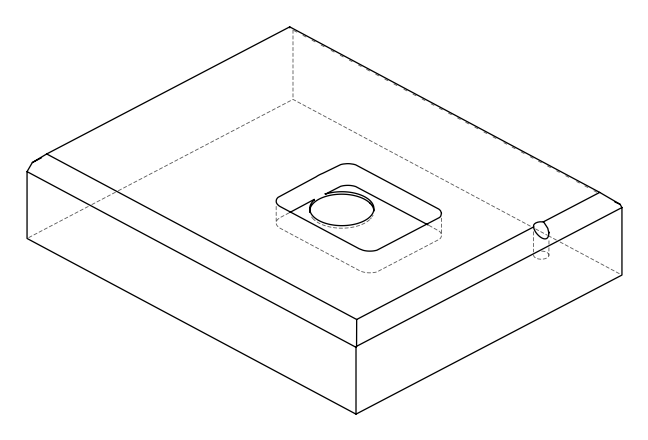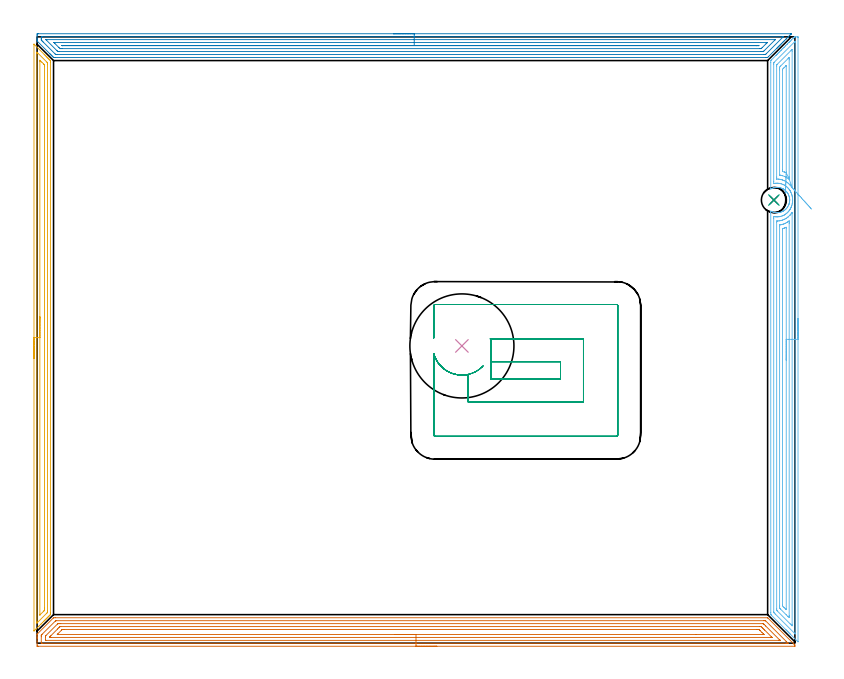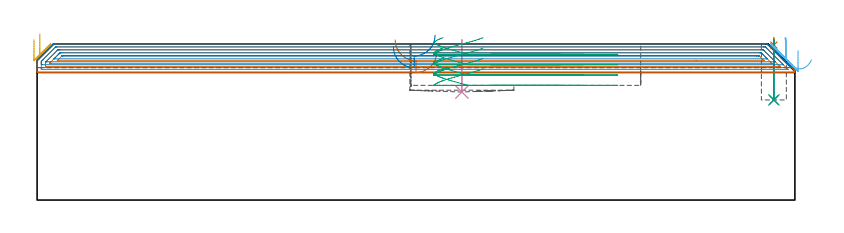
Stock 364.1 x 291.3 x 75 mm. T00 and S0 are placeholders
(PLAN: 9 operations, 5 tool changes, 52.8 min)
(1 SPOT_DRILL | STEP1POCKET | NXT0321_9005460120000 | 0.03 min | 1 mm3)
(2 DRILL_BLIND_HOLE_INTO_CENTER | STEP1POCKET | UGT0301_198 | 0.12 min | 1232 mm3)
(3 DRILL_TO_ENLARGE_BLIND_HOLE | STEP1POCKET | UGT0301_373 | 0.12 min | 1800 mm3)
(4 INDEXABLE_INSERT_DRILL_BLIND_HOLE_FROM_SOLID | STEP1POCKET_1 | NXT0302_038 | 0.1 min | 44193 mm3)
(5 AREA_MILL | FG_CHAMFER_SURFACE | UGT0205_001 | 6.81 min | 9037 mm3)
(6 AREA_MILL_1 | FG_CHAMFER_SURFACE_1 | UGT0205_001 | 11.42 min | 24630 mm3)
(7 AREA_MILL_2 | FG_CHAMFER_SURFACE_2 | UGT0205_001 | 14.53 min | 33072 mm3)
(8 AREA_MILL_3 | FG_CHAMFER_SURFACE_3 | UGT0205_001 | 14.32 min | 22795 mm3)
(9 MILL_RECTANGULAR_POCKET | POCKET_RECTANGULAR_STRAIGHT | UGT0201_105 | Follow Part, ap 5.5, ae 75% | 5.35 min | 146139 mm3)
(TOOL NXT0321_9005460120000 | NC Spot Drill, 142deg, 12mm, Carbide, Uncoated | D12 PA142 FL30 Z2)
(TOOL UGT0301_198 | Twist Drill 7.9 mm | D7.9 PA118 FL73 Z2)
(TOOL UGT0301_373 | Twist Drill Flat Bottom 12 mm | D12 PA180 FL101 Z2)
(TOOL NXT0302_038 | Index. Insert Drill 50mm [880-D5000L50-04] | D50 PA176 FL200 Z2)
(TOOL UGT0205_001 | Chamfer Mill 20 x 3 x 45 deg. | D20 FL50 Z2)
(TOOL UGT0201_105 | End Mill 22 mm | D22 FL25 Z2)
(OP 1 SPOT_DRILL)
G17 G21 G94 G90
T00 M6
G54
G17 G0 G90 X354. Y212.9 S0 M3
G43 Z85. H0
G94 G81 G98 Z74.475 F250. R78.
G80
M5
M2
(OP 2 DRILL_BLIND_HOLE_INTO_CENTER)
G17 G21 G94 G90
T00 M6
G54
G17 G0 G90 X354. Y212.9 S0 M3
G43 Z85. H0
G94 G81 G98 Z48.1 F250. R77.
G80
M5
M2
(OP 3 DRILL_TO_ENLARGE_BLIND_HOLE)
G17 G21 G94 G90
T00 M6
G54
G17 G0 G90 X354. Y212.9 S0 M3
G43 Z85. H0
G94 G81 G98 Z48.1 F250. R77.
G80
M5
M2
(OP 4 INDEXABLE_INSERT_DRILL_BLIND_HOLE_FROM_SOLID)
G17 G21 G94 G90
T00 M6
G54
G17 G0 G90 X204.1 Y142.8 S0 M3
G43 Z85. H1
G94 G81 G98 Z51.9 F250. R77.
G80
M5
M2
(OP 5 AREA_MILL)
G17 G21 G94 G90
T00 M6
G54
G17 G0 G90 X-1.5 Y136.8 S1061 M3
G43 Z85. H0
Z77.1
G94 G1 Y136.838 Z76.228 F250.
Y136.952 Z75.363
Y137.141 Z74.512
Y137.403 Z73.68
Y137.737 Z72.874
Y138.14 Z72.1
Y138.608 Z71.364
Y139.14 Z70.672
Y139.729 Z70.029
Y140.372 Z69.44
Y141.064 Z68.908
Y141.8 Z68.44
Y142.574 Z68.037
Y143.38 Z67.703
Y144.212 Z67.441
Y145.063 Z67.252
Y145.928 Z67.138
Y146.8 Z67.1
Y287.768
X-1.494 Y287.783 Z67.104
X-1.47 Y287.768 Z67.128
X-1.394 Y287.694 Z67.205
X-1.378 Y287.678 Z67.221
X3.412 Y282.888 Z72.012
X3.77 Y282.532 Z72.366
X4.252 Y282.048 Z72.852
X4.494 Y281.807 Z73.092
X4.65 Y281.653 Z73.245
X4.801 Y281.5 Z73.398
X4.941 Y281.36 Z73.539
X5.09 Y281.212 Z73.685
X5.234 Y281.067 Z73.832
X5.388 Y280.913 Z73.986
X5.53 Y280.772 Z74.125
X5.667 Y280.634 Z74.265
X5.835 Y280.466 Z74.433
X5.97 Y280.332 Z74.566
X6.097 Y280.204 Z74.695
X6.281 Y280.019 Z74.879
X6.395 Y279.904 Z74.991
X6.4 Y279.125 Z75.
Y14.475
X6.395 Y13.696 Z74.991
X6.281 Y13.581 Z74.879
X6.097 Y13.396 Z74.695
X5.97 Y13.268 Z74.566
X5.835 Y13.134 Z74.433
X5.667 Y12.966 Z74.265
X5.53 Y12.828 Z74.125
X5.388 Y12.687 Z73.986
X5.234 Y12.533 Z73.832
X5.09 Y12.388 Z73.685
X4.941 Y12.24 Z73.539
X4.801 Y12.1 Z73.398
X4.65 Y11.947 Z73.245
X4.494 Y11.793 Z73.092
X4.368 Y11.667 Z72.965
X4.21 Y11.507 Z72.805
X4.047 Y11.346 Z72.645
X3.935 Y11.234 Z72.532
X3.77 Y11.067 Z72.364
X3.6 Y10.899 Z72.198
X3.33 Y10.629 Z71.928
X3.153 Y10.452 Z71.75
X2.581 Y9.881 Z71.181
X1.863 Y9.163 Z70.463
X0.917 Y8.216 Z69.516
X-0.424 Y6.875 Z68.175
X-1.319 Y5.981 Z67.281
X-1.493 Y5.819 Z67.106
X-1.5 Y5.991 Z67.1
Y146.8
X-0.086 Z68.514
X-0.085 Y283.489 Z68.515
X-0.084 Y283.595 Z68.516
X-0.079 Y283.872 Z68.521
X-0.075 Y283.914 Z68.525
X-0.035 Y283.88 Z68.565
X0.008 Y283.839 Z68.608
X0.255 Y283.595 Z68.855
X4.724 Y279.125 Z73.324
X4.899 Y278.944 Z73.499
X4.961 Y278.878 Z73.561
X4.979 Y278.849 Z73.579
X4.981 Y278.828 Z73.581
X4.983 Y278.731 Z73.583
X4.986 Y278.337 Z73.586
Y278.231
X4.985 Y15.369 Z73.585
X4.982 Y14.975 Z73.582
X4.979 Y14.779 Z73.579
X4.975 Y14.737 Z73.575
X4.953 Y14.71 Z73.553
X4.907 Y14.661 Z73.507
X4.725 Y14.475 Z73.325
X0.125 Y9.875 Z68.725
X0.029 Y9.782 Z68.629
X-0.063 Y9.694 Z68.537
X-0.077 Y9.683 Z68.523
X-0.079 Y9.739 Z68.521
X-0.084 Y9.897 Z68.516
X-0.085 Y10.005 Z68.515
X-0.086 Y10.56 Z68.514
Y146.8
X1.328 Z69.928
X1.329 Y279.37 Z69.929
X1.331 Y280.019 Z69.931
X1.332 Y280.053 Z69.932
Y280.056
X1.378 Y280.019 Z69.978
X1.57 Y279.83 Z70.17
X2.276 Y279.125 Z70.876
X3.17 Y278.231 Z71.77
X3.33 Y278.069 Z71.93
X3.508 Y277.884 Z72.108
X3.551 Y277.838 Z72.151
X3.565 Y277.802 Z72.165
X3.567 Y277.745 Z72.167
X3.57 Y277.582 Z72.17
X3.571 Y277.337 Z72.171
Y277.091
Y16.912
X3.57 Y16.263 Z72.17
X3.568 Y16.021 Z72.168
X3.564 Y15.778 Z72.164
X3.33 Y15.532 Z71.93
X3.25 Y15.45 Z71.85
X1.381 Y13.581 Z69.981
X1.359 Y13.564 Z69.959
X1.335 Y13.547 Z69.935
X1.332 Y13.581 Z69.932
X1.33 Y13.617 Z69.93
X1.329 Y13.826 Z69.929
X1.328 Y146.8 Z69.928
Y147.672 Z69.966
Y148.536 Z70.08
Y149.388 Z70.269
Y150.22 Z70.531
Y151.026 Z70.865
Y151.8 Z71.268
Y152.536 Z71.737
Y153.228 Z72.268
Y153.871 Z72.857
Y154.46 Z73.501
Y154.991 Z74.193
Y155.46 Z74.928
Y155.863 Z75.702
Y156.197 Z76.508
Y156.459 Z77.34
Y156.648 Z78.192
Y156.762 Z79.057
Y156.8 Z79.928
G0 Z85.
M5
M2
(OP 6 AREA_MILL_1)
G17 G21 G94 G90
T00 M6
G54
G17 G0 G90 X365.6 Y155.95 S1061 M3
G43 Z85. H0
Z71.9
G94 G1 Y155.912 Z71.028 F250.
Y155.798 Z70.164
Y155.609 Z69.312
Y155.347 Z68.48
Y155.013 Z67.674
Y154.61 Z66.9
Y154.142 Z66.164
Y153.61 Z65.472
Y153.021 Z64.829
Y152.378 Z64.24
Y151.686 Z63.708
Y150.95 Z63.24
Y150.176 Z62.837
Y149.37 Z62.503
Y148.538 Z62.241
Y147.687 Z62.052
Y146.822 Z61.938
Y145.95 Z61.9
Y0.772
X365.593 Y0.619 Z61.906
X365.428 Y0.772 Z62.071
X365.409 Y0.79 Z62.09
X361.856 Y4.346 Z65.642
X361.684 Y4.516 Z65.81
X361.518 Y4.684 Z65.98
X361.41 Y4.792 Z66.088
X361.245 Y4.956 Z66.25
X361.086 Y5.116 Z66.412
X360.963 Y5.239 Z66.535
X360.806 Y5.395 Z66.689
X360.654 Y5.548 Z66.844
X360.517 Y5.686 Z66.981
X360.367 Y5.835 Z67.129
X360.222 Y5.981 Z67.276
X360.07 Y6.132 Z67.427
X359.928 Y6.274 Z67.568
X359.79 Y6.413 Z67.707
X359.624 Y6.579 Z67.874
X352.659 Y13.551 Z74.841
X352.543 Y13.678 Z74.957
X352.523 Y13.701 Z74.977
X352.51 Y13.731 Z74.99
X352.507 Y14.603 Z74.992
X352.5 Y206.701 Z75.
X352.507 Y207.575 Z74.993
X352.978 Y207.347 Z74.522
X353.184 Y207.26 Z74.316
X353.617 Y207.108 Z73.883
X354.057 Y206.983 Z73.443
X354.492 Y206.894 Z73.008
X354.93 Y206.836 Z72.57
X355.367 Y206.811 Z72.133
X355.803 Y206.818 Z71.697
X356.241 Y206.855 Z71.259
X356.677 Y206.924 Z70.823
X357.116 Y207.028 Z70.384
X357.55 Y207.158 Z69.95
X357.991 Y207.343 Z69.509
X358.436 Y207.556 Z69.064
X358.498 Y207.595 Z69.002
X358.743 Y207.751 Z68.752
X358.872 Y207.832 Z68.625
X359.296 Y208.138 Z68.202
X359.664 Y208.448 Z67.836
X359.723 Y208.507 Z67.777
X359.922 Y208.709 Z67.576
X360.169 Y208.984 Z67.329
X360.446 Y209.341 Z67.052
X360.728 Y209.782 Z66.769
X360.982 Y210.234 Z66.516
X361.001 Y210.275 Z66.496
X361.042 Y210.361 Z66.456
X361.098 Y210.497 Z66.402
X361.185 Y210.722 Z66.309
X361.193 Y210.741 Z66.301
X361.297 Y211.038 Z66.201
X361.327 Y211.127 Z66.171
X361.442 Y211.572 Z66.055
X361.45 Y211.615 Z66.046
X361.465 Y211.69 Z66.034
X361.525 Y212.02 Z65.972
X361.573 Y212.466 Z65.922
X361.584 Y212.703 Z65.906
X361.588 Y212.749
X361.591 Y212.793 Z65.903
X361.598 Y212.913 Z65.9
X361.596 Y212.976 Z65.901
X361.59 Y213.045 Z65.899
X361.589 Y213.137 Z65.904
Y213.14 Z65.905
X361.586 Y213.175 Z65.907
X361.575 Y213.36 Z65.921
X361.525 Y213.782 Z65.974
X361.522 Y213.805 Z65.977
X361.465 Y214.109 Z66.033
X361.436 Y214.254 Z66.059
X361.424 Y214.295 Z66.069
X361.38 Y214.468 Z66.116
X361.318 Y214.698 Z66.176
X361.19 Y215.071 Z66.307
X361.043 Y215.439 Z66.456
X360.972 Y215.591 Z66.528
X360.85 Y215.821 Z66.649
X360.718 Y216.045 Z66.781
X360.594 Y216.231 Z66.902
X360.513 Y216.354 Z66.983
X360.429 Y216.484 Z67.069
X360.395 Y216.529 Z67.105
X360.169 Y216.816 Z67.329
X360.024 Y216.976 Z67.472
X359.908 Y217.104 Z67.589
X359.636 Y217.377 Z67.862
X359.489 Y217.5 Z68.009
X359.296 Y217.663 Z68.202
X358.867 Y217.973 Z68.632
X358.611 Y218.133 Z68.886
X358.423 Y218.251 Z69.076
X358.391 Y218.27 Z69.108
X358.293 Y218.316 Z69.207
X357.975 Y218.465 Z69.525
X357.55 Y218.635 Z69.95
X357.116 Y218.772 Z70.384
X356.677 Y218.876 Z70.823
X356.241 Y218.945 Z71.259
X355.803 Y218.983 Z71.697
X355.367 Y218.989 Z72.133
X354.93 Y218.964 Z72.57
X354.492 Y218.906 Z73.008
X354.057 Y218.817 Z73.443
X353.617 Y218.692 Z73.883
X353.184 Y218.539 Z74.316
X353.009 Y218.466 Z74.491
X352.922 Y218.426 Z74.578
X352.578 Y218.258 Z74.919
X352.505 Y218.226 Z74.991
X352.5 Y218.315 Z75.
Y279.067
X352.505 Y279.876 Z74.994
X352.506 Y279.901 Z74.992
X352.562 Y279.96 Z74.937
X352.904 Y280.305 Z74.594
X354.963 Y282.364 Z72.535
X355.099 Y282.501 Z72.397
X355.24 Y282.641 Z72.258
X355.394 Y282.796 Z72.103
X355.538 Y282.94 Z71.958
X355.686 Y283.087 Z71.811
X355.826 Y283.227 Z71.672
X355.977 Y283.379 Z71.518
X356.466 Y283.866 Z71.034
X356.729 Y284.13 Z70.769
X356.855 Y284.257 Z70.641
X357.206 Y284.606 Z70.294
X357.391 Y284.791 Z70.109
X357.622 Y285.023 Z69.876
X357.733 Y285.135 Z69.763
X358.172 Y285.572 Z69.327
X358.611 Y286.013 Z68.885
X358.814 Y286.214 Z68.685
X358.876 Y286.276 Z68.623
X359.489 Y286.891 Z68.007
X359.708 Y287.108 Z67.792
X360.367 Y287.769 Z67.129
X360.546 Y287.946 Z66.954
X360.601 Y288.001 Z66.899
X361.245 Y288.646 Z66.252
X361.381 Y288.781 Z66.119
X361.494 Y288.894 Z66.005
X361.684 Y289.085 Z65.814
X361.791 Y289.192 Z65.706
X362.388 Y289.788 Z65.112
X362.562 Y289.964 Z64.935
X363.281 Y290.681 Z64.218
X363.44 Y290.842 Z64.057
X363.879 Y291.279 Z63.621
X363.897 Y291.297 Z63.602
X363.913 Y291.3 Z63.585
X364.318 Z63.18
X364.387 Z63.112
X365.196 Z62.299
X365.534 Z61.963
X365.591 Y291.297 Z61.905
X365.597 Y291.128 Z61.903
X365.6 Y290.923 Z61.9
Y145.95
X364.186 Z63.314
Y4.792
X364.184 Y4.546 Z63.316
X364.182 Y4.485 Z63.318
X364.181 Y4.482 Z63.319
X364.176 Y4.483 Z63.324
X364.153 Y4.502 Z63.347
X364.104 Y4.549 Z63.396
X354.66 Y13.998 Z72.84
X354.041 Y14.62 Z73.459
X353.952 Y14.716 Z73.548
X353.928 Y14.743 Z73.572
X353.926 Y14.762 Z73.574
X353.924 Y14.808 Z73.576
X353.922 Y14.995 Z73.578
X353.915 Y204.021 Z73.585
X353.919 Y204.775 Z73.581
X353.921 Y204.915 Z73.579
X354.087 Y204.946 Z73.413
X354.29 Y204.915 Z73.21
X354.66 Y204.864 Z72.84
X354.716 Y204.858 Z72.784
X355.145 Y204.832 Z72.355
X355.538 Y204.82 Z71.962
X355.631 Z71.869
X356.416 Y204.874 Z71.084
X356.452 Y204.878 Z71.048
X356.693 Y204.915 Z70.807
X357.188 Y205.022 Z70.312
X357.294 Y205.05 Z70.206
X357.872 Y205.22 Z69.628
X358.172 Y205.343 Z69.328
X358.492 Y205.482 Z69.008
X359.05 Y205.758 Z68.45
X359.082 Y205.775 Z68.418
X359.136 Y205.808 Z68.364
X359.611 Y206.13 Z67.889
X359.928 Y206.359 Z67.572
X360.115 Y206.511 Z67.385
X360.342 Y206.701 Z67.158
X360.806 Y207.159 Z66.694
X361.01 Y207.387 Z66.49
X361.182 Y207.595 Z66.318
X361.403 Y207.881 Z66.097
X361.684 Y208.299 Z65.816
X361.758 Y208.414 Z65.743
X361.802 Y208.488 Z65.698
X362.077 Y208.982 Z65.423
X362.268 Y209.382 Z65.232
X362.322 Y209.504 Z65.178
X362.356 Y209.591 Z65.144
X362.562 Y210.145 Z64.938
X362.595 Y210.242 Z64.905
X362.604 Y210.275 Z64.896
X362.78 Y210.947 Z64.72
X362.823 Y211.168 Z64.677
X362.916 Y211.702 Z64.584
X362.955 Y212.062 Z64.545
X362.99 Y212.52 Z64.51
X363.006 Y212.955 Z64.494
X362.987 Y213.416 Z64.513
X362.945 Y213.849 Z64.555
X362.86 Y214.439 Z64.64
X362.803 Y214.742 Z64.697
X362.716 Y215.104 Z64.784
X362.575 Y215.623 Z64.925
X362.571 Y215.635 Z64.929
X362.562 Y215.659 Z64.938
X362.221 Y216.529 Z65.279
X362.118 Y216.746 Z65.382
X361.84 Y217.264 Z65.66
X361.741 Y217.422 Z65.759
X361.684 Y217.509 Z65.816
X361.357 Y217.981 Z66.143
X361.096 Y218.316 Z66.404
X360.806 Y218.639 Z66.694
X360.528 Y218.922 Z66.972
X360.212 Y219.209 Z67.288
X359.928 Y219.442 Z67.572
X359.197 Y219.953 Z68.303
X359.05 Y220.044 Z68.45
X358.952 Y220.102 Z68.548
X358.423 Y220.351 Z69.077
X358.172 Y220.454 Z69.328
X357.632 Y220.652 Z69.868
X357.294 Y220.748 Z70.206
X356.929 Y220.834 Z70.571
X356.495 Y220.915 Z71.005
X356.416 Y220.923 Z71.084
X355.989 Y220.96 Z71.511
X355.547 Y220.986 Z71.953
X355.538 Z71.962
X355.109 Y220.966 Z72.391
X354.714 Y220.941 Z72.786
X354.66 Y220.934 Z72.84
X354.311 Y220.88 Z73.189
X353.956 Y220.819 Z73.544
X353.931 Y220.818 Z73.569
X353.926 Y220.819 Z73.574
X353.921 Y220.854 Z73.579
X353.918 Y220.996 Z73.582
X353.915 Y221.754 Z73.585
X353.914 Y221.889 Z73.586
Y278.174
X353.916 Y278.553 Z73.584
X353.919 Y278.742 Z73.581
X353.921 Y278.835 Z73.579
X353.93 Y278.869 Z73.57
X353.952 Y278.894 Z73.548
X354.118 Y279.067 Z73.382
X364.015 Y288.965 Z63.485
X364.134 Y289.082 Z63.366
X364.175 Y289.119 Z63.325
X364.178 Y289.12 Z63.322
X364.18 Y289.103 Z63.32
X364.184 Y289.031 Z63.316
X364.185 Y288.894 Z63.315
X364.186 Y288.718 Z63.314
Y145.95
X362.772 Z64.728
X362.771 Y9.047 Z64.729
X362.767 Y8.366 Z64.733
X362.766 Y8.358 Z64.734
X362.744 Y8.366 Z64.756
X362.562 Y8.543 Z64.938
X361.844 Y9.259 Z65.656
X355.596 Y15.513 Z71.904
X355.538 Y15.576 Z71.962
X355.343 Y15.795 Z72.157
X355.338 Y16.201 Z72.162
X355.337 Y16.407 Z72.163
X355.329 Y202.234 Z72.171
X355.33 Y202.446 Z72.17
X355.333 Y202.66 Z72.167
X355.336 Y202.793 Z72.164
X355.396 Y202.806 Z72.104
X355.538 Y202.814 Z71.962
X355.829 Y202.832 Z71.671
X356.416 Y202.878 Z71.084
X356.637 Y202.903 Z70.863
X357.294 Y203.022 Z70.206
X357.38 Y203.04 Z70.12
X357.73 Y203.128 Z69.771
X358.071 Y203.231 Z69.429
X358.172 Y203.266 Z69.328
X358.703 Y203.481 Z68.797
X359.05 Y203.64 Z68.45
X359.301 Y203.766 Z68.199
X359.77 Y204.021 Z67.73
X359.867 Y204.083 Z67.633
X359.928 Y204.125 Z67.572
X360.389 Y204.446 Z67.111
X360.806 Y204.762 Z66.694
X360.89 Y204.829 Z66.61
X360.989 Y204.915 Z66.511
X361.684 Y205.591 Z65.816
X361.788 Y205.702 Z65.712
X361.883 Y205.808 Z65.617
X362.189 Y206.188 Z65.311
X362.562 Y206.693 Z64.938
X362.566 Y206.698 Z64.934
X362.655 Y206.832 Z64.845
X362.706 Y206.907 Z64.794
X362.745 Y206.96 Z64.755
X362.765 Y206.985 Z64.735
X362.767 Y206.957 Z64.733
X362.77 Y206.838 Z64.73
X362.771 Y206.701 Z64.729
X362.772 Y206.607 Z64.728
Y145.95
X361.357 Z66.143
Y13.166
X361.355 Y12.833 Z66.145
X361.35 Y12.279 Z66.15
X360.806 Y12.757 Z66.694
X360.724 Y12.833 Z66.776
X359.928 Y13.626 Z67.572
X357.152 Y16.407 Z70.348
X357.004 Y16.562 Z70.496
X356.757 Y16.827 Z70.743
X356.754 Y16.956 Z70.746
X356.752 Y17.3 Z70.748
X356.75 Y17.853 Z70.75
Y18.193
X356.743 Y200.115 Z70.757
X356.744 Y200.448 Z70.756
X356.747 Y200.728 Z70.753
X356.75 Y200.866 Z70.75
X356.753 Y200.891 Z70.747
X356.783 Y200.899 Z70.717
X356.837 Y200.912 Z70.663
X357.294 Y201.005 Z70.206
X357.567 Y201.063 Z69.933
X358.172 Y201.218 Z69.328
X358.267 Y201.245 Z69.233
X358.575 Y201.341 Z68.925
X358.915 Y201.479 Z68.585
X359.05 Y201.536 Z68.45
X359.389 Y201.685 Z68.111
X359.928 Y201.966 Z67.572
X360.1 Y202.059 Z67.4
X360.404 Y202.234 Z67.096
X360.648 Y202.396 Z66.852
X361.26 Y202.816 Z66.24
X361.351 Y202.865 Z66.149
X361.353 Y202.766 Z66.147
X361.356 Y202.568 Z66.144
X361.357 Y202.234 Z66.143
Y201.674
Y145.95
X359.943 Z67.557
Y16.392
X359.928 Y16.089 Z67.572
X359.601 Y16.407 Z67.899
X359.05 Y16.956 Z68.45
X358.707 Y17.3 Z68.793
X358.172 Y17.846 Z69.328
X358.164 Y18.201 Z69.336
X358.158 Y198.675 Z69.342
X358.172 Y199.169 Z69.328
X358.46 Y199.261 Z69.04
X359.05 Y199.455 Z68.45
X359.122 Y199.481 Z68.378
X359.304 Y199.554 Z68.196
X359.743 Y199.743 Z67.757
X359.928 Y199.821 Z67.572
X359.942 Y199.554 Z67.558
X359.943 Y199.539 Z67.557
Y145.95
Y145.078 Z67.595
Y144.214 Z67.709
Y143.362 Z67.898
Y142.53 Z68.16
Y141.724 Z68.494
Y140.95 Z68.897
Y140.214 Z69.365
Y139.522 Z69.896
Y138.879 Z70.486
Y138.29 Z71.129
Y137.758 Z71.821
Y137.29 Z72.557
Y136.887 Z73.331
Y136.553 Z74.137
Y136.291 Z74.969
Y136.102 Z75.82
Y135.988 Z76.685
Y135.95 Z77.557
G0 Z85.
X372.095 Y208.55
Z67.454
G1 X371.747 Y208.933 Z66.752
X371.359 Y209.36 Z66.097
X370.935 Y209.828 Z65.496
X370.476 Y210.333 Z64.952
X369.988 Y210.871 Z64.469
X369.473 Y211.438 Z64.051
X368.936 Y212.03 Z63.702
X368.38 Y212.643 Z63.424
X367.81 Y213.27 Z63.219
X367.23 Y213.909 Z63.089
X366.645 Y214.554 Z63.034
X366.059 Y215.199 Z63.055
X365.476 Y215.841 Z63.153
X364.901 Y216.475 Z63.325
X364.339 Y217.094 Z63.572
X363.793 Y217.696 Z63.89
X363.268 Y218.274 Z64.278
X362.767 Y218.825 Z64.733
X362.749 Y218.845 Z64.751
X362.562 Y219.11 Z64.938
X362.493 Y219.209 Z65.007
X362.33 Y219.446 Z65.17
X361.781 Y220.102 Z65.719
X361.684 Y220.208 Z65.816
X361.297 Y220.602 Z66.203
X360.864 Y220.996 Z66.636
X360.578 Y221.228 Z66.922
X359.928 Y221.664 Z67.572
X359.582 Y221.889 Z67.918
X359.05 Y222.162 Z68.45
X358.625 Y222.351 Z68.875
X358.172 Y222.518 Z69.328
X357.985 Y222.584 Z69.515
X357.305 Y222.783 Z70.195
X357.29 Y222.786 Z70.21
X356.807 Y222.869 Z70.693
X356.416 Y222.924 Z71.084
X356.258 Y222.943 Z71.242
X355.538 Y222.977 Z71.962
X355.339 Y222.985 Z72.161
X355.332 Y222.991 Z72.168
X355.331 Y222.994 Z72.169
X355.329 Y223.676 Z72.171
Y223.889
Y277.28
X355.331 Y277.491 Z72.169
X355.335 Y277.706 Z72.165
X355.34 Y277.829 Z72.16
X355.391 Y277.884 Z72.109
X355.538 Y278.037 Z71.962
X362.247 Y284.748 Z65.253
X362.562 Y285.06 Z64.938
X362.694 Y285.187 Z64.806
X362.76 Y285.249 Z64.74
X362.769 Y285.175 Z64.731
X362.77 Y285.159 Z64.73
X362.771 Y285.108 Z64.729
X362.772 Y284.427 Z64.728
X362.771 Y218.925 Z64.729
X362.77 Y218.868 Z64.73
X362.768 Y218.832 Z64.732
X362.767 Y218.825 Z64.733
X361.351 Y222.944 Z66.149
X361.091 Y223.11 Z66.409
X360.806 Y223.296 Z66.694
X360.223 Y223.676 Z67.277
X359.928 Y223.839 Z67.572
X359.592 Y224.018 Z67.908
X359.05 Y224.258 Z68.45
X358.211 Y224.569 Z69.289
X358.157 Y224.585 Z69.343
X357.656 Y224.713 Z69.844
X357.294 Y224.795 Z70.206
X357.013 Y224.856 Z70.487
X356.77 Y224.904 Z70.73
X356.749 Y224.911 Z70.751
X356.747 Y224.937 Z70.753
X356.745 Y225.001 Z70.755
X356.743 Y225.13 Z70.757
Y275.493
X356.744 Y276.053 Z70.756
X356.746 Y276.387 Z70.754
X356.75 Y276.667 Z70.75
X356.757 Y276.796 Z70.743
X357.262 Y277.313 Z70.238
X360.802 Y280.854 Z66.698
X361.249 Y281.297 Z66.251
X361.293 Y281.338 Z66.207
X361.348 Y281.388 Z66.152
X361.352 Y281.315 Z66.148
X361.355 Y281.189 Z66.145
X361.357 Y280.854 Z66.143
Y280.293
Y224.009
X361.356 Y223.676 Z66.144
X361.353 Y223.119 Z66.147
X361.351 Y222.944 Z66.149
X359.928 Y225.981 Z67.572
X359.606 Y226.111 Z67.894
X359.087 Y226.319 Z68.413
X359.05 Y226.332 Z68.45
X358.982 Y226.356 Z68.518
X358.172 Y226.629 Z69.328
X358.157 Y227.25 Z69.343
Y227.265
Y275.508
X358.172 Y275.762 Z69.328
X358.478 Y276.076 Z69.022
X358.785 Y276.387 Z68.715
X359.05 Y276.652 Z68.45
X359.678 Y277.28 Z67.822
X359.806 Y277.404 Z67.694
X359.928 Y277.518 Z67.572
X359.942 Y277.28 Z67.558
X359.943 Y277.265 Z67.557
Y226.341
X359.928 Y225.981 Z67.572
X359.893 Y225.112 Z67.645
X359.858 Y224.253 Z67.794
X359.823 Y223.41 Z68.018
X359.79 Y222.591 Z68.314
X359.758 Y221.799 Z68.68
X359.727 Y221.043 Z69.114
X359.697 Y220.328 Z69.612
X359.67 Y219.658 Z70.171
X359.645 Y219.04 Z70.786
X359.622 Y218.478 Z71.453
X359.602 Y217.976 Z72.166
X359.584 Y217.538 Z72.92
X359.569 Y217.167 Z73.71
X359.556 Y216.867 Z74.529
X359.547 Y216.639 Z75.371
X359.541 Y216.485 Z76.23
X359.538 Y216.406 Z77.098
X359.537 Y216.404 Z77.971
G0 Z85.
M5
M2
(OP 7 AREA_MILL_2)
G17 G21 G94 G90
T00 M6
G54
G17 G0 G90 X192.05 Y-1.5 S1061 M3
G43 Z85. H0
Z71.3
G94 G1 X192.012 Z70.429 F250.
X191.898 Z69.564
X191.709 Z68.712
X191.447 Z67.88
X191.113 Z67.074
X190.71 Z66.3
X190.242 Z65.564
X189.71 Z64.872
X189.121 Z64.229
X188.478 Z63.64
X187.786 Z63.109
X187.05 Z62.64
X186.276 Z62.237
X185.47 Z61.903
X184.638 Z61.641
X183.786 Z61.452
X182.922 Z61.338
X182.05 Z61.3
X0.623 Y-1.499 Z61.301
X0.026 Y-1.493 Z61.304
X0.007 Y-1.491 Z61.305
X0. Y-0.896 Z61.9
Y0.888 Z63.683
Y2.321 Z65.117
Y2.673 Z65.468
Y3.378 Z66.177
Y4.105 Z66.905
X0.002 Y4.284 Z67.076
X0.008 Y4.311 Z67.103
X0.157 Y4.458 Z67.257
X7.773 Y12.074 Z74.873
X7.894 Y12.195 Z74.991
X8.667 Y12.2 Z75.
X350.965
X350.994 Y12.195 Z74.992
X351.085 Y12.115 Z74.915
X363.552 Y-0.351 Z62.448
X363.801 Y-0.599 Z62.198
X363.924 Y-0.722 Z62.075
X364.094 Y-0.896 Z61.903
X364.096 Y-0.9 Z61.9
X364.098 Y-1.493 Z61.307
X364.073 Y-1.494 Z61.306
X363.924 Y-1.5 Z61.3
X182.05
Y-0.086 Z62.714
X2.329 Y-0.085 Z62.715
X2.165 Y-0.082 Z62.718
X2.057 Y-0.079 Z62.721
X2.009 Y-0.074 Z62.726
X2.007 Y-0.062 Z62.738
X2.004 Y-0.004 Z62.796
X2. Y0.406 Z63.206
X2.001 Y3.082 Z65.882
X2.006 Y3.565 Z66.365
X2.01 Y3.77 Z66.57
X2.022 Y3.861 Z66.661
X2.067 Y3.908 Z66.708
X2.411 Y4.261 Z67.061
X8.761 Y10.61 Z73.41
X8.859 Y10.704 Z73.504
X8.937 Y10.775 Z73.575
X9.233 Y10.782 Z73.582
X9.397 Y10.785 Z73.585
X349.259 Y10.786 Z73.586
X349.961 Y10.778 Z73.578
X349.988 Y10.755 Z73.555
X350.045 Y10.704 Z73.504
X359.862 Y0.888 Z63.688
X360.751 Y-0.004 Z62.796
X360.796 Y-0.052 Z62.748
X360.804 Y-0.08 Z62.72
X359.902 Y-0.086 Z62.714
X182.05
Y1.329 Z64.129
X4.198
X4.047 Y1.33 Z64.13
X4.022 Y1.332 Z64.132
X4.015 Y1.334 Z64.134
X4.01 Y1.347 Z64.147
X4.004 Y1.451 Z64.251
X4.001 Y1.583 Z64.383
Y2.87 Z65.67
X4.006 Y3.218 Z66.018
X4.01 Y3.39 Z66.19
X4.166 Y3.565 Z66.365
X4.182 Y3.582 Z66.382
X9.845 Y9.245 Z72.045
X9.928 Y9.325 Z72.125
X9.963 Y9.355 Z72.155
X9.978 Y9.364 Z72.164
X10.006 Y9.367 Z72.167
X10.454 Y9.37 Z72.17
X10.895 Y9.371 Z72.171
X11.348 Y9.372 Z72.172
X348.725 Y9.371 Z72.171
X348.837 Y9.37 Z72.17
X348.893 Y9.367 Z72.167
X348.917 Y9.365 Z72.165
X348.964 Y9.325 Z72.125
X349.177 Y9.122 Z71.922
X349.381 Y8.919 Z71.719
X350.071 Y8.23 Z71.03
X356.713 Y1.588 Z64.388
X356.839 Y1.459 Z64.259
X356.938 Y1.355 Z64.155
X356.956 Y1.332 Z64.132
X356.955
X356.931 Y1.33 Z64.13
X356.779 Y1.329 Z64.129
X356.327
X182.05
Y2.743 Z65.543
X6.809
X6.108 Y2.748 Z65.548
X6.023 Y2.75 Z65.55
X6.01 Y2.791 Z65.591
Y2.898 Z65.698
X6.011 Y2.951 Z65.751
X6.06 Y3.004 Z65.804
X6.138 Y3.086 Z65.886
X6.3 Y3.251 Z66.051
X6.614 Y3.565 Z66.365
X9.872 Y6.824 Z69.624
X10.454 Y7.406 Z70.206
X10.767 Y7.715 Z70.515
X10.965 Y7.907 Z70.707
X10.999 Y7.939 Z70.739
X11.041 Y7.95 Z70.75
X11.142 Y7.953 Z70.753
X11.348 Y7.957 Z70.757
X347.39
X347.46 Y7.956 Z70.756
X347.866 Y7.95 Z70.75
X348.283 Y7.558 Z70.358
X348.714 Y7.135 Z69.935
X349.177 Y6.674 Z69.474
X349.609 Y6.242 Z69.042
X352.752 Y3.1 Z65.9
X352.998 Y2.852 Z65.652
X353.034 Y2.815 Z65.615
X353.068 Y2.777 Z65.577
X353.088 Y2.752 Z65.552
X353.072 Y2.75 Z65.55
X352.752 Y2.744 Z65.544
X352.682 Y2.743 Z65.543
X182.05
Y4.157 Z66.957
X9.862
X9.79 Y4.158 Z66.958
X9.745 Y4.16 Z66.96
X9.677 Y4.164 Z66.964
X9.722 Y4.216 Z67.016
X9.76 Y4.258 Z67.058
X9.956 Y4.458 Z67.258
X11.742 Y6.242 Z69.042
X11.995 Y6.489 Z69.289
X12.034 Y6.524 Z69.324
X12.057 Y6.536 Z69.336
X12.092 Y6.538 Z69.338
X12.242 Y6.541 Z69.341
X12.835 Y6.543 Z69.343
X13.136
X345.602
X346.196 Y6.542 Z69.342
X346.496 Y6.54 Z69.34
X346.796 Y6.536 Z69.336
X346.864 Y6.526 Z69.326
X346.906 Y6.488 Z69.288
X346.992 Y6.407 Z69.207
X347.159 Y6.242 Z69.042
X347.39 Y6.012 Z68.812
X348.283 Y5.119 Z67.919
X348.943 Y4.458 Z67.258
X349.177 Y4.221 Z67.021
X349.222 Y4.168 Z66.968
X349.219 Y4.164 Z66.964
X349.177 Y4.162 Z66.962
X348.584 Y4.158 Z66.958
X316.633 Y4.157 Z66.957
X182.05
X181.178 Z66.995
X180.314 Z67.109
X179.462 Z67.298
X178.63 Z67.56
X177.824 Z67.894
X177.05 Z68.297
X176.314 Z68.765
X175.622 Z69.296
X174.979 Z69.886
X174.39 Z70.529
X173.858 Z71.221
X173.39 Z71.957
X172.987 Z72.731
X172.653 Z73.537
X172.391 Z74.369
X172.202 Z75.22
X172.088 Z76.085
X172.05 Z76.957
G0 Z85.
M5
M2
(OP 8 AREA_MILL_3)
G17 G21 G94 G90
T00 M6
G54
G17 G0 G90 X171.2 Y292.8 S1061 M3
G43 Z85. H0
Z73.6
G94 G1 X171.238 Z72.728 F250.
X171.352 Z71.864
X171.541 Z71.012
X171.803 Z70.18
X172.137 Z69.374
X172.54 Z68.6
X173.008 Z67.864
X173.539 Z67.172
X174.129 Z66.529
X174.772 Z65.94
X175.464 Z65.409
X176.2 Z64.94
X176.974 Z64.537
X177.78 Z64.203
X178.612 Z63.941
X179.463 Z63.752
X180.328 Z63.638
X181.2 Z63.6
X362.37
X362.383 Y292.795 Z63.604
X362.37 Y292.773 Z63.625
X362.297 Y292.697 Z63.702
X362.271 Y292.67 Z63.729
X361.709 Y292.109 Z64.291
X361.538 Y291.937 Z64.46
X360.87 Y291.27 Z65.13
X360.659 Y291.057 Z65.339
X360.032 Y290.432 Z65.968
X359.986 Y290.385 Z66.014
X359.78 Y290.178 Z66.218
X359.194 Y289.593 Z66.806
X359.092 Y289.491 Z66.907
X358.9 Y289.299 Z67.097
X358.355 Y288.755 Z67.645
X358.021 Y288.419 Z67.977
X357.516 Y287.916 Z68.484
X357.304 Y287.703 Z68.695
X357.142 Y287.54 Z68.855
X356.983 Y287.382 Z69.016
X356.857 Y287.256 Z69.142
X356.702 Y287.1 Z69.295
X356.55 Y286.949 Z69.449
X356.41 Y286.809 Z69.589
X356.262 Y286.66 Z69.735
X356.117 Y286.516 Z69.881
X355.963 Y286.362 Z70.036
X355.823 Y286.22 Z70.175
X355.685 Y286.083 Z70.314
X355.516 Y285.915 Z70.483
X355.383 Y285.781 Z70.615
X355.252 Y285.651 Z70.747
X351.424 Y281.823 Z74.575
X351.047 Y281.449 Z74.95
X351.001 Y281.407 Z74.993
X350.96 Y281.406 Z74.994
X350.153 Y281.4 Z75.
X8.671
X7.896 Y281.405 Z74.991
X7.867 Y281.431 Z74.965
X7.778 Y281.522 Z74.876
X7.609 Y281.69 Z74.708
X7.475 Y281.823 Z74.572
X7.331 Y281.968 Z74.429
X7.183 Y282.116 Z74.282
X7.035 Y282.263 Z74.132
X6.884 Y282.415 Z73.982
X6.751 Y282.548 Z73.849
X6.595 Y282.703 Z73.692
X6.437 Y282.862 Z73.535
X6.318 Y282.981 Z73.417
X6.155 Y283.142 Z73.252
X5.99 Y283.309 Z73.089
X0.002 Y289.3 Z67.1
X0. Y289.651 Z66.748
Y289.913 Z66.487
Y290.618 Z65.777
Y291.85 Z64.547
X0.005 Y292.377 Z64.018
X0.01 Y292.791 Z63.604
X0.201 Y292.795 Z63.602
X0.626 Y292.8 Z63.6
X181.2
Y291.386 Z65.014
X358.198 Y291.385 Z65.015
X358.312
X358.46 Y291.381 Z65.019
X358.517 Y291.379 Z65.021
X358.507 Y291.366 Z65.034
X358.423 Y291.276 Z65.124
X358.299 Y291.149 Z65.251
X358.198 Y291.048 Z65.352
X350.445 Y283.295 Z73.105
X350.153 Y283.006 Z73.394
X349.996 Y282.857 Z73.543
X349.938 Y282.821 Z73.579
X349.844 Y282.819 Z73.581
X349.649 Y282.816 Z73.584
X349.259 Y282.814 Z73.586
X349.145
X9.452
X9.062 Y282.817 Z73.583
X8.965 Y282.819 Z73.581
X8.945 Y282.821 Z73.579
X8.913 Y282.847 Z73.553
X8.847 Y282.908 Z73.492
X8.671 Y283.079 Z73.321
X2.891 Y288.859 Z67.541
X2.414 Y289.338 Z67.062
X2.021 Y289.738 Z66.662
X2.007 Y290.139 Z66.261
X2.006 Y290.618 Z65.782
X2.009 Y291.016 Z65.384
X2.033 Y291.379 Z65.021
X2.414 Y291.384 Z65.016
X2.528 Y291.385 Z65.015
X181.2 Y291.386 Z65.014
Y289.971 Z66.429
X354.386
X354.474 Y289.97 Z66.43
X354.622 Y289.966 Z66.434
X354.653 Y289.964 Z66.436
X354.638 Y289.943 Z66.457
X354.622 Y289.923 Z66.477
X349.21 Y284.509 Z71.891
X348.941 Y284.252 Z72.148
X348.903 Y284.235 Z72.165
X348.838 Y284.233 Z72.167
X348.6 Y284.23 Z72.17
X348.365 Y284.229 Z72.171
X347.708 Y284.228 Z72.172
X10.696 Y284.229 Z72.171
X10.459 Y284.23 Z72.17
X10.222 Y284.232 Z72.168
X10.065 Y284.235 Z72.165
X9.966 Y284.245 Z72.155
X9.922 Y284.287 Z72.113
X9.74 Y284.462 Z71.938
X9.565 Y284.634 Z71.766
X4.462 Y289.738 Z66.662
X4.256 Y289.946 Z66.454
X4.241 Y289.964 Z66.436
X4.242 Y289.965 Z66.435
X4.254 Y289.967 Z66.433
X4.337 Y289.97 Z66.43
X4.464 Y289.971 Z66.429
X4.622
X181.2
Y288.557 Z67.843
X350.46
X350.659 Y288.554 Z67.846
X350.786 Y288.55 Z67.85
X350.702 Y288.456 Z67.944
X350.634 Y288.385 Z68.015
X350.231 Y287.979 Z68.421
X348.472 Y286.22 Z70.18
X348.365 Y286.113 Z70.287
X347.972 Y285.728 Z70.672
X347.899 Y285.659 Z70.741
X347.764 Y285.65 Z70.75
X347.471 Y285.645 Z70.755
X347.164 Y285.643 Z70.757
X11.94
X11.353 Y285.646 Z70.754
X11.04 Y285.65 Z70.75
X10.459 Y286.19 Z70.21
X10.428 Y286.22 Z70.18
X8.527 Y288.121 Z68.279
X8.118 Y288.554 Z67.846
X8.123
X8.158 Y288.556 Z67.844
X181.2 Y288.557 Z67.843
Y287.143 Z69.257
X345.683
X346.537 Y287.139 Z69.261
X346.577 Y287.136 Z69.264
X346.855 Y287.1 Z69.3
X346.614 Y287.063 Z69.337
X346.577 Y287.061 Z69.339
X345.727 Y287.057 Z69.343
X345.683
X12.203 Y287.058 Z69.342
X12.116 Y287.061 Z69.339
X12.06 Y287.064 Z69.336
X12.035 Y287.075 Z69.325
X12.007 Y287.1 Z69.3
X11.98 Y287.129 Z69.271
X12.073 Y287.136 Z69.264
X12.16 Y287.141 Z69.259
X12.204 Y287.143 Z69.257
X12.247
X181.2
X182.071 Z69.295
X182.936 Z69.409
X183.788 Z69.598
X184.62 Z69.86
X185.426 Z70.194
X186.2 Z70.597
X186.936 Z71.065
X187.628 Z71.596
X188.271 Z72.186
X188.86 Z72.829
X189.391 Z73.521
X189.86 Z74.257
X190.263 Z75.031
X190.597 Z75.837
X190.859 Z76.669
X191.048 Z77.52
X191.162 Z78.385
X191.2 Z79.257
G0 Z85.
M5
M2
(OP 9 MILL_RECTANGULAR_POCKET)
G17 G21 G94 G90
T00 M6
G54
G17 G0 G90 X195.084 Y132.084 S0 M3
G43 Z85.004 H0
Z78.004
G94 G1 X194.133 Y132.956 Z77.658 F250.
X193.775 Y133.347 Z77.516
X193.418 Y133.738 Z77.374
X192.584 Y134.827 Z77.007
X191.861 Y135.993 Z76.639
X191.255 Y137.223 Z76.272
X190.772 Y138.507 Z75.904
X190.629 Y139.017 Z75.762
X190.6 Y139.009 Z75.754
Y138.931 Z75.733
Y139.009 Z75.712
X190.629 Y139.017 Z75.704
X190.772 Y138.507 Z75.562
X191.255 Y137.223 Z75.195
X191.861 Y135.993 Z74.827
X192.584 Y134.827 Z74.46
X193.418 Y133.738 Z74.092
X193.775 Y133.347 Z73.95
X194.133 Y132.956 Z73.808
X195.133 Y132.038 Z73.444
X196.218 Y131.221 Z73.081
X197.376 Y130.513 Z72.717
X198.598 Y129.92 Z72.353
X199.871 Y129.448 Z71.989
X201.184 Y129.101 Z71.625
X202.524 Y128.883 Z71.261
X203.879 Y128.796 Z70.898
X205.236 Y128.84 Z70.534
X206.583 Y129.016 Z70.17
X207.1 Y129.129 Z70.028
Y115.9 F500.
X262.5
Y146.2
X218.1
Y135.2
Y126.9
X251.5
Y135.2
X218.1
Y146.2
X217.679
G0 X214.289 Y133.212 Z78.004
G1 X213.654 Y132.556 Z77.759 F250.
X212.557 Y131.633 Z77.375
X212.123 Y131.329 Z77.233
X211.689 Y131.026 Z77.091
X210.414 Y130.296 Z76.698
X209.069 Y129.704 Z76.304
X207.67 Y129.256 Z75.91
X206.232 Y128.957 Z75.517
X204.77 Y128.81 Z75.123
X203.301 Y128.817 Z74.73
X201.841 Y128.978 Z74.336
X200.405 Y129.29 Z73.942
X199.01 Y129.751 Z73.549
X197.671 Y130.356 Z73.155
X196.403 Y131.097 Z72.761
X195.219 Y131.967 Z72.368
X194.133 Y132.956 Z71.974
X193.775 Y133.347 Z71.832
X193.418 Y133.738 Z71.69
X192.584 Y134.827 Z71.323
X191.861 Y135.993 Z70.955
X191.255 Y137.223 Z70.588
X190.772 Y138.507 Z70.22
X190.629 Y139.017 Z70.078
X190.6 Y139.009 Z70.07
Y138.931 Z70.049
Y139.009 Z70.028
Y100. F500.
G3 X191.2 Y99.4 R0.6
G1 X278.4
G3 X279. Y100. R0.6
G1 Y162.1
G3 X278.4 Y162.7 R0.6
G1 X191.2
G3 X190.6 Y162.1 R0.6
G1 Y146.586
G0 X195.084 Y132.084 Z73.028
G1 X194.133 Y132.956 Z72.682 F250.
X193.773 Y133.349 Z72.539
X193.416 Y133.74 Z72.398
X192.583 Y134.829 Z72.03
X191.86 Y135.994 Z71.663
X191.254 Y137.224 Z71.296
X190.772 Y138.507 Z70.928
X190.629 Y139.017 Z70.786
X190.6 Y139.009 Z70.778
Y138.931 Z70.757
Y139.009 Z70.736
X190.629 Y139.017 Z70.728
X190.772 Y138.507 Z70.586
X191.254 Y137.224 Z70.219
X191.86 Y135.994 Z69.852
X192.583 Y134.829 Z69.484
X193.416 Y133.74 Z69.117
X193.775 Y133.347 Z68.974
X194.133 Y132.956 Z68.832
X195.133 Y132.038 Z68.468
X196.218 Y131.221 Z68.105
X197.376 Y130.513 Z67.741
X198.598 Y129.92 Z67.377
X199.871 Y129.448 Z67.013
X201.184 Y129.101 Z66.649
X202.524 Y128.883 Z66.285
X203.879 Y128.796 Z65.922
X205.236 Y128.84 Z65.558
X206.583 Y129.016 Z65.194
X207.1 Y129.129 Z65.052
Y115.9 F500.
X262.5
Y146.2
X218.1
Y135.2
Y126.9
X251.5
Y135.2
X218.1
Y146.2
X217.679
G0 X214.295 Y133.206 Z73.028
G1 X213.453 Y132.372 Z72.711 F250.
X212.557 Y131.633 Z72.399
X212.123 Y131.329 Z72.257
X211.689 Y131.026 Z72.115
X210.414 Y130.296 Z71.722
X209.069 Y129.704 Z71.328
X207.67 Y129.256 Z70.934
X206.232 Y128.957 Z70.541
X204.77 Y128.81 Z70.147
X203.301 Y128.817 Z69.754
X201.841 Y128.978 Z69.36
X200.405 Y129.29 Z68.966
X199.01 Y129.751 Z68.573
X197.671 Y130.356 Z68.179
X196.403 Y131.097 Z67.785
X195.219 Y131.967 Z67.392
X194.133 Y132.956 Z66.998
X193.773 Y133.349 Z66.855
X193.416 Y133.74 Z66.713
X192.583 Y134.829 Z66.346
X191.86 Y135.994 Z65.979
X191.254 Y137.224 Z65.611
X190.772 Y138.507 Z65.244
X190.629 Y139.017 Z65.102
X190.6 Y139.009 Z65.094
Y138.931 Z65.073
Y139.009 Z65.052
Y100. F500.
G3 X191.2 Y99.4 R0.6
G1 X278.4
G3 X279. Y100. R0.6
G1 Y162.1
G3 X278.4 Y162.7 R0.6
G1 X191.2
G3 X190.6 Y162.1 R0.6
G1 Y146.586
G0 X195.079 Y132.096 Z68.052
G1 X195.011 Y132.154 Z68.028 F250.
X194.608 Y132.498 Z67.886
X194.133 Y132.956 Z67.709
X193.775 Y133.347 Z67.567
X193.418 Y133.738 Z67.425
X192.584 Y134.828 Z67.058
X191.861 Y135.994 Z66.69
X191.254 Y137.225 Z66.322
X190.772 Y138.51 Z65.954
X190.629 Y139.02 Z65.813
X190.6 Y139.012 Z65.804
Y138.931 Z65.783
Y139.012 Z65.761
X190.629 Y139.02 Z65.753
X190.772 Y138.51 Z65.611
X191.254 Y137.225 Z65.243
X191.861 Y135.994 Z64.875
X192.584 Y134.828 Z64.508
X193.418 Y133.738 Z64.14
X193.775 Y133.347 Z63.998
X194.133 Y132.956 Z63.856
X194.608 Y132.498 Z63.679
X195.011 Y132.154 Z63.537
X195.414 Y131.811 Z63.395
X196.624 Y130.955 Z62.998
X197.918 Y130.231 Z62.601
X199.281 Y129.649 Z62.204
X200.698 Y129.213 Z61.807
X202.153 Y128.93 Z61.409
X203.63 Y128.802 Z61.012
X205.112 Y128.831 Z60.615
X206.583 Y129.016 Z60.218
X207.1 Y129.129 Z60.076
Y115.9 F500.
X262.5
Y146.2
X218.1
Y135.2
Y126.9
X251.5
Y135.2
X218.1
Y146.2
X217.679
G0 X214.282 Y133.205 Z68.052
G1 X213.657 Y132.559 Z67.811 F250.
X212.56 Y131.635 Z67.427
X212.127 Y131.332 Z67.285
X211.693 Y131.028 Z67.143
X210.436 Y130.308 Z66.755
X209.112 Y129.72 Z66.367
X207.734 Y129.273 Z65.979
X206.317 Y128.97 Z65.591
X204.877 Y128.815 Z65.202
X203.428 Y128.81 Z64.814
X201.987 Y128.954 Z64.426
X200.568 Y129.247 Z64.038
X199.186 Y129.684 Z63.65
X197.858 Y130.261 Z63.261
X196.596 Y130.973 Z62.873
X195.414 Y131.811 Z62.485
X195.011 Y132.154 Z62.343
X194.608 Y132.498 Z62.201
X194.133 Y132.956 Z62.024
X193.775 Y133.347 Z61.882
X193.418 Y133.738 Z61.741
X192.584 Y134.828 Z61.373
X191.861 Y135.994 Z61.005
X191.254 Y137.225 Z60.637
X190.772 Y138.51 Z60.27
X190.629 Y139.02 Z60.128
X190.6 Y139.012 Z60.12
Y138.931 Z60.098
Y139.012 Z60.076
Y100. F500.
G3 X191.2 Y99.4 R0.6
G1 X278.4
G3 X279. Y100. R0.6
G1 Y162.1
G3 X278.4 Y162.7 R0.6
G1 X191.2
G3 X190.6 Y162.1 R0.6
G1 Y146.583
G0 X195.08 Y132.096 Z63.076
G1 X195.011 Y132.154 Z63.052 F250.
X194.608 Y132.498 Z62.91
X194.287 Y132.803 Z62.791
X193.923 Y133.188 Z62.649
X193.56 Y133.574 Z62.507
X193.014 Y134.238 Z62.277
X192.511 Y134.936 Z62.046
X192.23 Y135.385 Z61.905
X191.95 Y135.834 Z61.763
X191.291 Y137.141 Z61.37
X190.772 Y138.51 Z60.978
X190.629 Y139.02 Z60.836
X190.6 Y139.012 Z60.828
Y138.931 Z60.806
Y139.012 Z60.785
X190.629 Y139.02 Z60.777
X190.772 Y138.51 Z60.635
X191.291 Y137.141 Z60.242
X191.95 Y135.834 Z59.85
X192.23 Y135.385 Z59.708
X192.511 Y134.936 Z59.566
X193.014 Y134.238 Z59.336
X193.56 Y133.574 Z59.105
X193.923 Y133.188 Z58.964
X194.287 Y132.803 Z58.822
X194.608 Y132.498 Z58.703
X195.011 Y132.154 Z58.561
X195.414 Y131.811 Z58.419
X196.625 Y130.955 Z58.022
X197.919 Y130.233 Z57.625
X199.282 Y129.651 Z57.228
X200.699 Y129.216 Z56.83
X202.154 Y128.932 Z56.433
X203.63 Y128.804 Z56.036
X205.112 Y128.833 Z55.639
X206.583 Y129.018 Z55.242
X207.1 Y129.131 Z55.1
Y115.9 F500.
X262.5
Y146.2
X218.1
Y135.2
Y126.9
X251.5
Y135.2
X218.1
Y146.2
X217.679
G0 X214.284 Y133.207 Z63.076
G1 X213.657 Y132.559 Z62.835 F250.
X212.56 Y131.635 Z62.45
X212.127 Y131.332 Z62.309
X211.693 Y131.029 Z62.167
X210.436 Y130.308 Z61.779
X209.111 Y129.722 Z61.39
X207.734 Y129.275 Z61.002
X206.317 Y128.973 Z60.614
X204.877 Y128.818 Z60.226
X203.428 Y128.813 Z59.838
X201.987 Y128.957 Z59.45
X200.568 Y129.249 Z59.062
X199.187 Y129.686 Z58.674
X197.858 Y130.263 Z58.285
X196.596 Y130.973 Z57.897
X195.414 Y131.811 Z57.509
X195.011 Y132.154 Z57.367
X194.608 Y132.498 Z57.225
X194.287 Y132.803 Z57.106
X193.923 Y133.188 Z56.965
X193.56 Y133.574 Z56.823
X193.014 Y134.238 Z56.592
X192.511 Y134.936 Z56.362
X192.23 Y135.385 Z56.22
X191.95 Y135.834 Z56.078
X191.291 Y137.141 Z55.686
X190.772 Y138.51 Z55.294
X190.629 Y139.02 Z55.152
X190.6 Y139.012 Z55.144
Y138.931 Z55.122
Y139.012 Z55.1
Y100. F500.
G3 X191.2 Y99.4 R0.6
G1 X278.4
G3 X279. Y100. R0.6
G1 Y162.1
G3 X278.4 Y162.7 R0.6
G1 X191.2
G3 X190.6 Y162.1 R0.6
G1 Y146.583
G0 Z85.004
M5
M2
